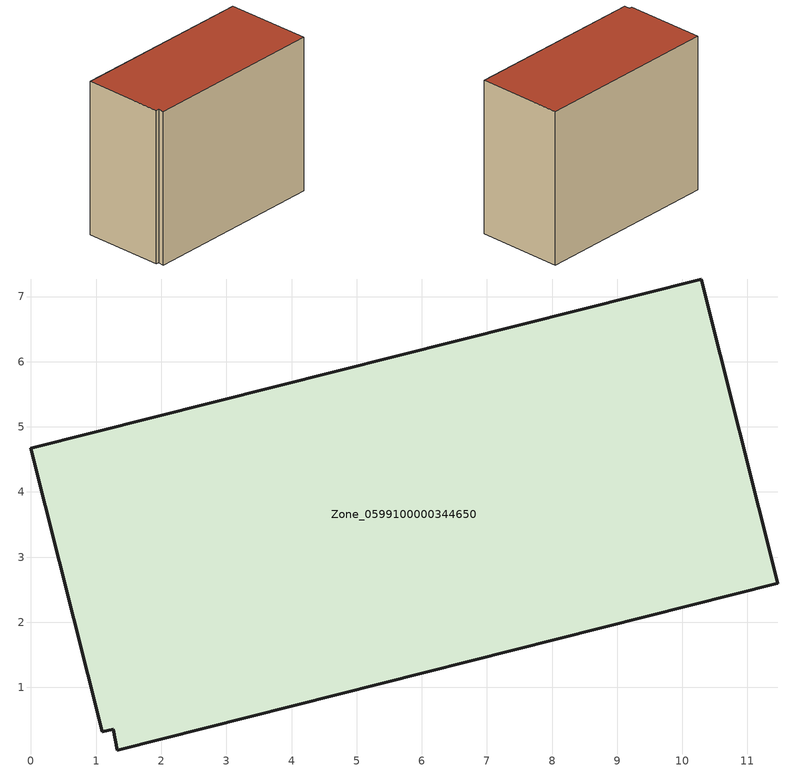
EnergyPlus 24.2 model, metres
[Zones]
Zone_0599100000344650
 floor ground (C_G): 1.26,0.36 1.09,0.32 0,4.67 10.29,7.27 11.46,2.6 1.33,0.04 z0
 wall outside (C_F): 11.46,2.6 10.29,7.27 0,4.67 1.09,0.32 1.26,0.36 1.33,0.04 11.46,2.6 z0:8.76
 roof outside (C_R): 1.33,0.04 11.46,2.6 10.29,7.27 0,4.67 1.09,0.32 1.26,0.36 z8.76
[BUILDING]
Pand.0599100000344650: North Axis=0; Terrain=City; Loads Convergence Tolerance Value=0.04; Temperature Convergence Tolerance Value=0.4; Solar Distribution=FullExterior; Maximum Number of Warmup Days=25; Minimum Number of Warmup Days=1
[Site:Location]
Rotterdam.The.Hague.AP_ZH_NLD Design_Conditions: Latitude=51.96; Longitude=4.45; Time Zone=1; Elevation=-4.5
[SITE:GROUNDTEMPERATURE:BUILDINGSURFACE]
18, 18, 18, 18, 18, 18, 18, 18, 18, 18, 18, 18
[MATERIAL] Thermal Absorptance=0.9; Solar Absorptance=0.7; Visible Absorptance=0.7
Name | Roughness | Thickness | Conductivity | Density | Specific Heat
G.TI.1992-2005 | MediumSmooth | 0.15 | 0.06 | 540 | 1210
F.TI.1992-2005 | Rough | 0.3 | 0.12 | 1920 | 840
R.TI.1992-2005 | MediumRough | 0.2 | 0.08 | 1500 | 1000
[CONSTRUCTION]
C_G: G.TI.1992-2005
C_F: F.TI.1992-2005
C_R: R.TI.1992-2005
[ZONE]
Zone_0599100000344650: Type=1; Multiplier=1; Ceiling Height=Autocalculate; Volume=Autocalculate; Floor Area=autocalculate; Part of Total Floor Area=Yes
[ZONEINFILTRATION:DESIGNFLOWRATE]
Infil_Zone_0599100000344650: Zone or ZoneList or Space or SpaceList=Zone_0599100000344650; Schedule=AlwaysOn; Design Flow Rate Calculation Method=Flow/Area; Flow Rate per Floor Area=0.0015; Constant Term Coefficient=1; Temperature Term Coefficient=0; Velocity Term Coefficient=0; Velocity Squared Term Coefficient=0
[HVACTEMPLATE:ZONE:IDEALLOADSAIRSYSTEM]
Zone_0599100000344650: Maximum Heating Supply Air Temperature=50; Minimum Cooling Supply Air Temperature=13; Maximum Heating Supply Air Humidity Ratio=0.0156; Minimum Cooling Supply Air Humidity Ratio=0.0077; Heating Limit=NoLimit; Cooling Limit=NoLimit; Dehumidification Control Type=ConstantSensibleHeatRatio; Cooling Sensible Heat Ratio=0.7; Dehumidification Setpoint=60; Humidification Control Type=None; Humidification Setpoint=30; Outdoor Air Method=None; Outdoor Air Flow Rate per Person=0.00944; Outdoor Air Flow Rate per Zone Floor Area=0; Outdoor Air Flow Rate per Zone=0; Demand Controlled Ventilation Type=None; Outdoor Air Economizer Type=NoEconomizer; Heat Recovery Type=None; Sensible Heat Recovery Effectiveness=0.7; Latent Heat Recovery Effectiveness=0.65
[ZONECONTROL:THERMOSTAT]
ThermostatControl_Zone_0599100000344650: Zone or ZoneList=Zone_0599100000344650; Control Type Schedule=DualSetpointControlType; Control 1=Thermostat_Zone_0599100000344650; Temperature Difference Between Cutout And Setpoint=0
[THERMOSTATSETPOINT:DUALSETPOINT]
Thermostat_Zone_0599100000344650: Heating Setpoint Temperature Schedule=HeatingSetpoint_Zone_0599100000344650; Cooling Setpoint Temperature Schedule=CoolingSetpoint_Zone_0599100000344650
[SCHEDULE:COMPACT]
HeatingSetpoint_Zone_0599100000344650: Through: 12/31, For: AllDays, Until: 24:00, 21
CoolingSetpoint_Zone_0599100000344650: Through: 12/31, For: AllDays, Until: 24:00, 24
DualSetpointControlType: Through: 12/31, For: AllDays, Until: 24:00, 4
AlwaysOn: Through: 12/31, For: AllDays, Until: 24:00, 1
